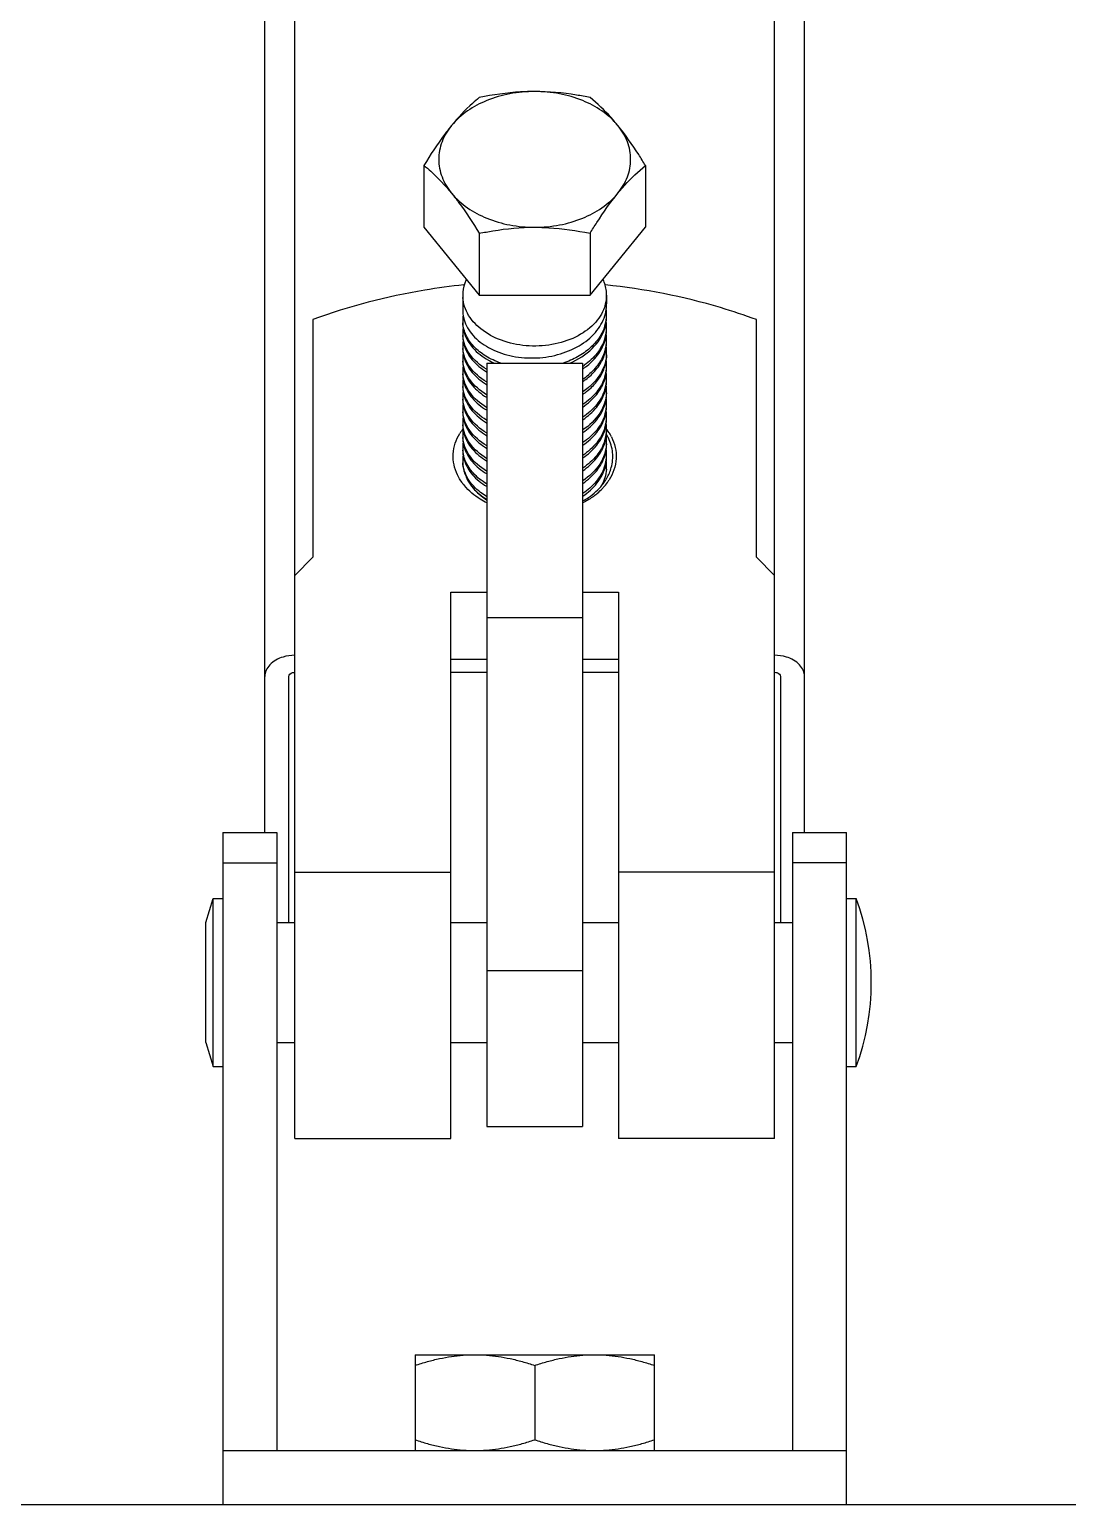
# Model space of a CAD drawing. Extents: x 1060579 to 1383165, y 581819 to 1037910.
# Drawn here: x 1268610 to 1269004, y 853086 to 853646 of the extents above; entities that cross this region are included whole.
import ezdxf

# ---------------------------------------------------------------- set-up
doc = ezdxf.new("R2010")
doc.units = 0
doc.header["$LTSCALE"] = 1000
doc.header["$MEASUREMENT"] = 0
doc.layers.add('02___PRT_ALL_AXES', color=7, linetype='Continuous')

msp = doc.modelspace()

# ---------------------------------------------------------------- linework, layer by layer
at = {"color": 0, "linetype": 'Continuous'}
for p, q in [((1268710.26, 853224.68), (1268710.26, 855745.38)), ((1268892.38, 853224.68), (1268892.38, 855745.38)), ((1268698.87, 853340.79), (1268698.87, 855653.75)), ((1268903.77, 853340.79), (1268903.77, 855653.75)), ((1268759.26, 853570.51), (1268780.29, 853544.75)), ((1268822.35, 853544.75), (1268843.38, 853570.51)), ((1268774, 853543.86), (1268774, 853539.99)), ((1268780.29, 853544.75), (1268822.35, 853544.75)), ((1268828.64, 853544.75), (1268828.64, 853541.44)), ((1268783.11, 853519), (1268783.11, 853229.24)), ((1268783.11, 853519), (1268819.53, 853519)), ((1268819.53, 853519), (1268819.53, 853229.24)), ((1268769.45, 853224.68), (1268769.45, 853432.07)), ((1268833.19, 853432.07), (1268833.19, 853224.68)), ((1268783.11, 853422.41), (1268819.53, 853422.41)), ((1268707.98, 853306.64), (1268707.98, 853400.02)), ((1268769.45, 853401.63), (1268783.11, 853401.63)), ((1268819.53, 853401.63), (1268833.19, 853401.63)), ((1268894.66, 853400.02), (1268894.66, 853306.64)), ((1268682.94, 853340.79), (1268682.94, 853085.81)), ((1268682.94, 853340.79), (1268703.43, 853340.79)), ((1268703.43, 853340.79), (1268703.43, 853106.3)), ((1268899.21, 853340.79), (1268899.21, 853106.3)), ((1268899.21, 853340.79), (1268919.7, 853340.79)), ((1268919.7, 853085.81), (1268919.7, 853340.79)), ((1268682.94, 853329.32), (1268703.43, 853329.32)), ((1268919.7, 853329.32), (1268899.21, 853329.32)), ((1268710.26, 853325.73), (1268769.45, 853325.73)), ((1268892.38, 853325.73), (1268833.19, 853325.73)), ((1268783.11, 853288.43), (1268819.53, 853288.43)), ((1268783.11, 853229.24), (1268819.53, 853229.24)), ((1268710.26, 853224.68), (1268769.45, 853224.68)), ((1268892.38, 853224.68), (1268833.19, 853224.68)), ((1268682.94, 853106.3), (1268919.7, 853106.3)), ((1268082.81, 853085.81), (1272129.45, 853085.81)), ((1268682.94, 853085.81), (1268919.7, 853085.81))]:
    msp.add_line(p, q, dxfattribs=at)
for centre, radius, start, end in [((1268813.44, 853541.5), 15.2, 345.7645, 352.4655), ((1268813.79, 853541.45), 14.85, 352.4737, 359.9828), ((1268813.79, 853537.57), 14.85, 0.0172, 7.5233), ((1268786.69, 853539.03), 12.69, 180.0261, 188.8221), ((1268786.69, 853535.16), 12.69, 171.1842, 179.9741), ((1268786.59, 853535.17), 12.59, 180.0047, 184.3398), ((1268786.69, 853534.2), 12.69, 180.0258, 188.7806), ((1268787.06, 853539.09), 13.06, 188.8281, 195.331), ((1268787.31, 853539.16), 13.32, 195.318, 196.4116), ((1268813.07, 853541.59), 15.59, 342.5053, 345.7688), ((1268813.25, 853537.67), 15.4, 342.4874, 350.6008), ((1268813.44, 853536.67), 15.2, 345.765, 352.4755), ((1268813.68, 853537.6), 14.96, 350.6285, 356.2824), ((1268813.79, 853536.62), 14.85, 352.4838, 359.9829), ((1268813.79, 853532.75), 14.85, 0.0173, 7.5331), ((1268813.88, 853537.58), 14.75, 356.2903, 359.9967), ((1268786.69, 853530.33), 12.69, 171.1421, 179.9737), ((1268786.59, 853530.34), 12.59, 180.0047, 184.3389), ((1268786.69, 853529.38), 12.69, 180.0259, 188.8006), ((1268787.06, 853534.26), 13.06, 188.7878, 195.4437), ((1268787.31, 853534.33), 13.32, 195.4298, 196.4011), ((1268813.07, 853536.76), 15.59, 342.506, 345.7693), ((1268813.25, 853532.84), 15.4, 342.4882, 350.5962), ((1268813.44, 853531.84), 15.2, 345.7661, 352.4791), ((1268813.68, 853532.77), 14.96, 350.6239, 356.2823), ((1268813.79, 853531.79), 14.85, 352.4874, 359.9829), ((1268813.79, 853527.92), 14.85, 0.0173, 7.5369), ((1268813.88, 853532.75), 14.75, 356.2903, 359.9967), ((1268786.69, 853525.5), 12.69, 171.1623, 179.9738), ((1268786.59, 853525.51), 12.59, 180.0047, 184.3393), ((1268786.69, 853524.55), 12.69, 180.0256, 188.7306), ((1268787.06, 853529.43), 13.06, 188.8073, 195.3901), ((1268787.31, 853529.5), 13.32, 195.3767, 196.4046), ((1268813.07, 853531.93), 15.59, 342.5088, 345.7705), ((1268813.25, 853528.02), 15.4, 342.491, 350.6057), ((1268813.05, 853527.11), 15.6, 342.4507, 345.7485), ((1268813.45, 853527.01), 15.19, 345.7447, 352.2927), ((1268813.68, 853527.94), 14.96, 350.6334, 356.2824), ((1268813.79, 853526.96), 14.85, 352.3003, 359.9825), ((1268813.8, 853523.09), 14.84, 0.0162, 7.3444), ((1268813.88, 853527.92), 14.75, 356.2904, 359.9967), ((1268813.88, 853523.09), 14.76, 356.2871, 359.9968), ((1268786.7, 853520.67), 12.69, 171.0902, 179.9732), ((1268786.59, 853520.68), 12.59, 180.0048, 184.3375), ((1268786.69, 853519.72), 12.69, 180.026, 188.81), ((1268786.69, 853515.84), 12.69, 171.172, 179.9739), ((1268787.1, 853524.61), 13.1, 188.7459, 196.4145), ((1268787.06, 853519.77), 13.06, 188.8163, 195.3571), ((1268797.38, 853544.58), 28.03, 240.8611, 246.0888), ((1268804.62, 853539.97), 26.8, 304.0219, 305.4569), ((1268804.77, 853538.77), 26.52, 304.0158, 306.628), ((1268813.06, 853522.27), 15.59, 342.5162, 345.7074), ((1268813.44, 853522.18), 15.2, 345.7024, 352.5014), ((1268813.68, 853518.28), 14.96, 350.6455, 356.2829), ((1268813.79, 853522.13), 14.84, 352.5103, 359.983), ((1268813.79, 853518.26), 14.85, 0.0174, 7.5599), ((1268813.79, 853517.3), 14.85, 352.4728, 359.9828), ((1268813.88, 853518.26), 14.75, 356.2908, 359.9967), ((1268786.59, 853515.85), 12.59, 180.0047, 184.3395), ((1268786.69, 853514.89), 12.69, 180.0261, 188.8208), ((1268786.69, 853511.01), 12.69, 171.1822, 179.9739), ((1268787.06, 853514.95), 13.06, 188.8271, 195.3744), ((1268787.31, 853519.84), 13.32, 195.3439, 196.408), ((1268787.31, 853515.01), 13.32, 195.3611, 196.4085), ((1268805.2, 853534.3), 25.78, 303.9761, 309.7942), ((1268813.25, 853518.36), 15.4, 342.4982, 350.6179), ((1268813.07, 853517.44), 15.59, 342.5012, 345.7673), ((1268813.44, 853517.35), 15.2, 345.763, 352.4646), ((1268813.68, 853513.45), 14.96, 350.6081, 356.282), ((1268813.79, 853513.43), 14.85, 0.0171, 7.5219), ((1268813.79, 853512.47), 14.85, 352.484, 359.9829), ((1268813.88, 853513.43), 14.75, 356.2901, 359.9967), ((1268786.59, 853511.02), 12.59, 180.0047, 184.3394), ((1268786.69, 853510.06), 12.69, 180.0244, 188.5938), ((1268786.7, 853506.18), 12.7, 170.9624, 179.9731), ((1268786.59, 853506.19), 12.59, 180.0047, 184.3399), ((1268787.05, 853510.11), 13.05, 188.6018, 195.319), ((1268787.31, 853510.18), 13.32, 195.3053, 196.412), ((1268813.25, 853513.53), 15.4, 342.4834, 350.5805), ((1268813.07, 853512.61), 15.59, 342.5129, 345.7612), ((1268813.44, 853512.52), 15.2, 345.7567, 352.4756), ((1268813.79, 853508.6), 14.85, 0.0173, 7.5336), ((1268813.8, 853507.64), 14.84, 352.7047, 359.9841), ((1268813.88, 853508.6), 14.75, 356.2905, 359.9967), ((1268786.69, 853505.23), 12.69, 180.0261, 188.8286), ((1268786.69, 853501.35), 12.69, 171.1905, 179.974), ((1268786.59, 853501.36), 12.59, 180.0047, 184.3399), ((1268786.69, 853500.4), 12.69, 180.0262, 188.8331), ((1268787.06, 853505.29), 13.06, 188.8345, 195.3262), ((1268787.31, 853505.35), 13.32, 195.3132, 196.4121), ((1268813.07, 853507.78), 15.59, 342.5097, 345.7713), ((1268813.25, 853503.87), 15.4, 342.492, 350.5559), ((1268813.45, 853507.69), 15.19, 345.7662, 352.6946), ((1268813.44, 853502.86), 15.2, 345.7651, 352.4335), ((1268813.68, 853503.79), 14.96, 350.5832, 356.2821), ((1268813.79, 853503.77), 14.85, 0.0178, 7.7481), ((1268813.79, 853502.81), 14.85, 352.4415, 359.9826), ((1268813.79, 853498.94), 14.84, 0.017, 7.4911), ((1268813.88, 853503.77), 14.75, 356.2903, 359.9967), ((1268786.69, 853496.52), 12.69, 171.1948, 179.9741), ((1268786.59, 853496.53), 12.59, 180.0047, 184.3399), ((1268786.69, 853495.57), 12.69, 180.0263, 188.8502), ((1268787.06, 853500.46), 13.06, 188.839, 195.3291), ((1268787.31, 853500.52), 13.32, 195.3162, 196.4116), ((1268813.06, 853502.96), 15.59, 342.5047, 345.7693), ((1268813.25, 853499.04), 15.4, 342.4869, 350.5608), ((1268813.44, 853498.03), 15.2, 345.7634, 352.4502), ((1268813.68, 853498.96), 14.96, 350.5882, 356.2819), ((1268813.79, 853497.98), 14.85, 352.4583, 359.9827), ((1268813.79, 853494.11), 14.84, 0.0171, 7.5078), ((1268813.88, 853498.95), 14.75, 356.29, 359.9967), ((1268790.06, 853481.76), 20.12, 142.3489, 148.6008), ((1268786.69, 853491.69), 12.69, 171.2117, 179.9742), ((1268786.59, 853491.7), 12.59, 180.0047, 184.3399), ((1268786.7, 853490.74), 12.7, 180.0275, 189.1378), ((1268787.06, 853495.63), 13.06, 188.8559, 195.3165), ((1268787.31, 853495.69), 13.32, 195.3037, 196.4098), ((1268813.06, 853498.13), 15.59, 342.5016, 345.7678), ((1268813.25, 853494.21), 15.4, 342.4839, 350.5731), ((1268813.05, 853493.3), 15.61, 342.4474, 345.7479), ((1268813.45, 853493.2), 15.2, 345.744, 352.2642), ((1268813.68, 853494.13), 14.96, 350.6006, 356.2819), ((1268813.79, 853493.15), 14.85, 352.2715, 359.9822), ((1268813.8, 853489.28), 14.84, 0.0161, 7.3158), ((1268811.98, 853481.32), 20.87, 36.2144, 37.3583), ((1268813.88, 853494.12), 14.75, 356.29, 359.9967), ((1268813.88, 853489.29), 14.76, 356.2864, 359.9968), ((1268812.64, 853482.5), 18.5, 25.7842, 30.2173), ((1268812.25, 853481.52), 20.53, 35.2732, 36.2138), ((1268812.99, 853482.03), 19.64, 30.3926, 35.3016), ((1268813.92, 853482.58), 18.56, 26.9541, 30.3712), ((1268786.68, 853486.87), 12.68, 171.5074, 179.9763), ((1268786.6, 853486.87), 12.6, 180.0045, 184.3461), ((1268786.69, 853485.91), 12.69, 180.0259, 188.8163), ((1268786.69, 853482.04), 12.69, 171.1784, 179.9739), ((1268787.06, 853485.97), 13.06, 188.8225, 195.3423), ((1268787.1, 853490.81), 13.11, 189.1519, 196.4725), ((1268813.06, 853488.47), 15.59, 342.5002, 345.767), ((1268813.44, 853488.37), 15.2, 345.7626, 352.4593), ((1268813.68, 853484.47), 14.96, 350.5997, 356.2819), ((1268813.79, 853488.32), 14.85, 352.4674, 359.9827), ((1268813.79, 853484.45), 14.85, 0.0171, 7.5167), ((1268813.79, 853483.49), 14.85, 352.4768, 359.9828), ((1268813.88, 853484.46), 14.75, 356.29, 359.9967), ((1268786.54, 853482.04), 12.54, 180.0004, 181.3615), ((1268786.57, 853482.04), 12.57, 181.3612, 181.7508), ((1268786.59, 853482.04), 12.59, 181.751, 182.8386), ((1268787.71, 853481.65), 13.71, 182.4041, 185.3847), ((1268786.64, 853482.05), 12.63, 182.8389, 184.3369), ((1268787.78, 853481.66), 13.78, 185.3863, 188.5573), ((1268787.88, 853481.68), 13.88, 188.5565, 189.7372), ((1268788.24, 853481.74), 14.25, 189.7635, 196.3232), ((1268787.31, 853486.03), 13.32, 195.3291, 196.4048), ((1268787.45, 853486.08), 13.47, 196.4057, 197.9066), ((1268812.74, 853484.71), 15.93, 340.3906, 342.5035), ((1268812.94, 853484.64), 15.72, 342.5059, 343.6314), ((1268813.14, 853484.58), 15.52, 343.6293, 345.8256), ((1268813.13, 853483.62), 15.52, 343.6331, 345.7762), ((1268813.4, 853484.52), 15.24, 345.8222, 350.5981), ((1268813.28, 853483.58), 15.36, 345.779, 346.5707), ((1268813.46, 853483.54), 15.18, 346.5629, 352.0348), ((1268813.63, 853483.51), 15.01, 352.0459, 352.4859), ((1268813.81, 853479.96), 14.83, 0.0024, 7.7076), ((1268813.67, 853479.61), 14.97, 6.4782, 7.5176), ((1268813.78, 853479.97), 14.86, 355.0066, 356.2884), ((1268813.81, 853479.96), 14.83, 356.2883, 358.4923), ((1268813.84, 853479.96), 14.8, 358.4929, 359.2944), ((1268813.84, 853479.96), 14.79, 359.2944, 359.9935), ((1268790.61, 853485.81), 20.81, 215.7862, 218.0548), ((1268791.19, 853486.26), 21.54, 218.0525, 219.8785), ((1268789.02, 853481.98), 15.06, 196.3538, 204.7791), ((1268788.27, 853482.51), 14.34, 198.9126, 207.9645), ((1268789.07, 853482.92), 15.24, 207.9029, 209.9247), ((1268811.18, 853485.48), 20.27, 321.0855, 326.5693), ((1268811.44, 853486.25), 21.54, 317.7004, 324.3228), ((1268811.95, 853484.96), 19.34, 326.6074, 327.368), ((1268812.21, 853484.79), 19.04, 327.3662, 328.8166), ((1268812.47, 853484.64), 18.74, 328.8185, 329.5914), ((1268812.61, 853484.55), 18.57, 329.5918, 330.0556), ((1268812.38, 853485.55), 20.37, 324.3797, 325.1795), ((1268812.65, 853485.36), 20.04, 325.1775, 326.7079), ((1268812.93, 853485.18), 19.71, 326.7099, 327.5282), ((1268795.05, 853486.39), 22.7, 229.2088, 231.6793), ((1268794.5, 853486.85), 22.6, 231.1281, 233.6248), ((1268796.2, 853487.88), 24.59, 231.7276, 237.6054), ((1268795.6, 853488.37), 24.48, 233.6672, 239.1115), ((1268807.1, 853490.89), 27.91, 305.2617, 306.9792), ((1268807.83, 853489.93), 26.7, 306.966, 310.4677), ((1268809.2, 853488.35), 24.61, 310.4384, 316.1426), ((1268810.34, 853487.22), 23.01, 316.19, 317.7487)]:
    msp.add_arc(centre, radius, start, end, dxfattribs=at)
for points, knots in [([(1268788.43, 853518.96), (1268786.45, 853519.65), (1268782.76, 853521.34), (1268778.19, 853524.93), (1268775.08, 853529.29), (1268774.16, 853532.6), (1268774.04, 853534.21)], [0, 0, 0, 0, 0.284949, 0.545175, 0.781019, 1, 1, 1, 1]), ([(1268774.53, 853535.39), (1268775.16, 853533.25), (1268777.71, 853529), (1268783.92, 853524.36), (1268791.94, 853521.44), (1268800.94, 853520.55), (1268809.98, 853521.78), (1268818.13, 853525.05), (1268824.53, 853530.09), (1268827.21, 853534.61), (1268827.93, 853536.9)], [0, 0, 0, 0, 0.1028, 0.219577, 0.350442, 0.49027, 0.631417, 0.766201, 0.889254, 1, 1, 1, 1]), ([(1268783.03, 853516.63), (1268780.58, 853518.1), (1268777.29, 853520.89), (1268774.7, 853525.66), (1268774.13, 853528.16), (1268774.04, 853529.38)], [0, 0, 0, 0, 0.531925, 0.771628, 1, 1, 1, 1]), ([(1268774.53, 853530.57), (1268775.16, 853528.44), (1268777.67, 853524.22), (1268781.53, 853521.32), (1268783.73, 853520.09)], [0, 0, 0, 0, 0.46845, 1, 1, 1, 1]), ([(1268827.93, 853533.04), (1268827.44, 853531.47), (1268825.9, 853528.38), (1268822.31, 853524.4), (1268817.62, 853521.14), (1268814.01, 853519.57), (1268812.1, 853518.93)], [0, 0, 0, 0, 0.224612, 0.465352, 0.724449, 1, 1, 1, 1]), ([(1268814.67, 853518.94), (1268817.78, 853520.28), (1268823.33, 853523.7), (1268827.04, 853529.23), (1268827.93, 853532.07)], [0, 0, 0, 0, 0.53219, 1, 1, 1, 1]), ([(1268783.03, 853511.8), (1268780.58, 853513.27), (1268777.29, 853516.06), (1268774.7, 853520.83), (1268774.13, 853523.33), (1268774.04, 853524.55)], [0, 0, 0, 0, 0.531924, 0.771627, 1, 1, 1, 1]), ([(1268774.53, 853525.74), (1268775.12, 853523.72), (1268777.44, 853519.72), (1268781, 853516.88), (1268783.03, 853515.66)], [0, 0, 0, 0, 0.470184, 1, 1, 1, 1]), ([(1268827.93, 853528.21), (1268827.32, 853526.25), (1268825.2, 853522.39), (1268821.99, 853519.44), (1268820.16, 853518.14)], [0, 0, 0, 0, 0.477761, 1, 1, 1, 1]), ([(1268820.6, 853517.49), (1268822.32, 853518.77), (1268825.34, 853521.66), (1268827.34, 853525.37), (1268827.93, 853527.25)], [0, 0, 0, 0, 0.521279, 1, 1, 1, 1]), ([(1268827.93, 853523.38), (1268827.4, 853521.71), (1268825.71, 853518.39), (1268823.16, 853515.71), (1268821.7, 853514.5)], [0, 0, 0, 0, 0.48128, 1, 1, 1, 1]), ([(1268783.03, 853506.97), (1268780.58, 853508.44), (1268777.29, 853511.24), (1268774.7, 853516.01), (1268774.13, 853518.5), (1268774.04, 853519.73)], [0, 0, 0, 0, 0.531915, 0.771618, 1, 1, 1, 1]), ([(1268774.53, 853520.91), (1268775.12, 853518.89), (1268777.43, 853514.89), (1268781, 853512.05), (1268783.03, 853510.84)], [0, 0, 0, 0, 0.470189, 1, 1, 1, 1]), ([(1268822.21, 853513.97), (1268823.54, 853515.14), (1268825.87, 853517.71), (1268827.43, 853520.83), (1268827.93, 853522.4)], [0, 0, 0, 0, 0.517488, 1, 1, 1, 1]), ([(1268828.61, 853522.14), (1268828.46, 853519.92), (1268827.07, 853515.33), (1268824.02, 853511.7), (1268822.21, 853510.11)], [0, 0, 0, 0, 0.478758, 1, 1, 1, 1]), ([(1268822.73, 853509.61), (1268823.94, 853510.74), (1268826.05, 853513.19), (1268827.47, 853516.11), (1268827.93, 853517.59)], [0, 0, 0, 0, 0.516175, 1, 1, 1, 1]), ([(1268783.03, 853502.14), (1268780.58, 853503.61), (1268777.29, 853506.4), (1268774.7, 853511.18), (1268774.13, 853513.67), (1268774.04, 853514.9)], [0, 0, 0, 0, 0.531925, 0.771625, 1, 1, 1, 1]), ([(1268774.53, 853516.08), (1268775.12, 853514.06), (1268777.44, 853510.06), (1268781, 853507.22), (1268783.03, 853506)], [0, 0, 0, 0, 0.47018, 1, 1, 1, 1]), ([(1268819.59, 853511.95), (1268819.83, 853512.11), (1268820.73, 853512.74), (1268821.6, 853513.43), (1268822.21, 853513.97)], [0, 0, 0, 0, 0.254157, 1, 1, 1, 1]), ([(1268827.93, 853513.73), (1268827.29, 853511.67), (1268825.02, 853507.63), (1268821.57, 853504.59), (1268819.61, 853503.27)], [0, 0, 0, 0, 0.476588, 1, 1, 1, 1]), ([(1268819.61, 853502.3), (1268821.57, 853503.63), (1268825.02, 853506.66), (1268827.29, 853510.7), (1268827.93, 853512.76)], [0, 0, 0, 0, 0.523421, 1, 1, 1, 1]), ([(1268783.03, 853497.31), (1268780.58, 853498.78), (1268777.29, 853501.58), (1268774.7, 853506.35), (1268774.13, 853508.84), (1268774.04, 853510.07)], [0, 0, 0, 0, 0.531928, 0.771625, 1, 1, 1, 1]), ([(1268774.53, 853511.25), (1268775.12, 853509.23), (1268777.44, 853505.23), (1268781, 853502.39), (1268783.03, 853501.18)], [0, 0, 0, 0, 0.470176, 1, 1, 1, 1]), ([(1268774.53, 853506.42), (1268775.12, 853504.4), (1268777.44, 853500.4), (1268781, 853497.56), (1268783.03, 853496.35)], [0, 0, 0, 0, 0.470172, 1, 1, 1, 1]), ([(1268822.21, 853510.11), (1268822.01, 853509.93), (1268821.17, 853509.21), (1268820.28, 853508.55), (1268819.59, 853508.09)], [0, 0, 0, 0, 0.245893, 1, 1, 1, 1]), ([(1268819.61, 853507.13), (1268819.89, 853507.32), (1268820.98, 853508.09), (1268822.01, 853508.93), (1268822.73, 853509.61)], [0, 0, 0, 0, 0.254915, 1, 1, 1, 1]), ([(1268827.93, 853508.89), (1268827.29, 853506.84), (1268825.02, 853502.79), (1268821.57, 853499.76), (1268819.61, 853498.44)], [0, 0, 0, 0, 0.476579, 1, 1, 1, 1]), ([(1268819.61, 853497.47), (1268821.57, 853498.8), (1268825.02, 853501.83), (1268827.29, 853505.88), (1268827.93, 853507.93)], [0, 0, 0, 0, 0.523412, 1, 1, 1, 1]), ([(1268828.61, 853507.65), (1268828.52, 853506.32), (1268827.97, 853503.62), (1268825.42, 853498.44), (1268822.11, 853495.3), (1268819.61, 853493.61)], [0, 0, 0, 0, 0.232557, 0.47421, 1, 1, 1, 1]), ([(1268783.03, 853492.48), (1268780.58, 853493.95), (1268777.29, 853496.75), (1268774.7, 853501.52), (1268774.13, 853504.01), (1268774.04, 853505.24)], [0, 0, 0, 0, 0.531934, 0.771628, 1, 1, 1, 1]), ([(1268783.03, 853487.65), (1268780.58, 853489.12), (1268777.29, 853491.92), (1268774.7, 853496.69), (1268774.13, 853499.18), (1268774.04, 853500.41)], [0, 0, 0, 0, 0.531934, 0.771628, 1, 1, 1, 1]), ([(1268774.53, 853501.59), (1268775.12, 853499.57), (1268777.44, 853495.57), (1268781, 853492.73), (1268783.03, 853491.52)], [0, 0, 0, 0, 0.470172, 1, 1, 1, 1]), ([(1268819.61, 853492.64), (1268821.57, 853493.97), (1268825.02, 853497), (1268827.29, 853501.05), (1268827.93, 853503.1)], [0, 0, 0, 0, 0.523413, 1, 1, 1, 1]), ([(1268783.03, 853482.82), (1268780.58, 853484.29), (1268777.29, 853487.09), (1268774.7, 853491.86), (1268774.13, 853494.35), (1268774.04, 853495.58)], [0, 0, 0, 0, 0.531935, 0.77163, 1, 1, 1, 1]), ([(1268774.53, 853496.76), (1268775.12, 853494.74), (1268777.44, 853490.74), (1268781, 853487.9), (1268783.03, 853486.69)], [0, 0, 0, 0, 0.470174, 1, 1, 1, 1]), ([(1268827.93, 853499.24), (1268827.29, 853497.18), (1268825.02, 853493.14), (1268821.57, 853490.1), (1268819.61, 853488.78)], [0, 0, 0, 0, 0.476587, 1, 1, 1, 1]), ([(1268819.61, 853487.81), (1268821.57, 853489.14), (1268825.02, 853492.17), (1268827.29, 853496.22), (1268827.93, 853498.27)], [0, 0, 0, 0, 0.523415, 1, 1, 1, 1]), ([(1268772, 853476.56), (1268770.84, 853478.98), (1268769.62, 853484.55), (1268771.47, 853489.92), (1268772.89, 853492.25)], [0, 0, 0, 0, 0.496527, 1, 1, 1, 1]), ([(1268783.03, 853477.99), (1268780.58, 853479.47), (1268777.29, 853482.26), (1268774.7, 853487.03), (1268774.13, 853489.52), (1268774.04, 853490.75)], [0, 0, 0, 0, 0.531934, 0.771631, 1, 1, 1, 1]), ([(1268774.53, 853491.93), (1268775.12, 853489.91), (1268777.44, 853485.91), (1268781, 853483.08), (1268783.03, 853481.86)], [0, 0, 0, 0, 0.470176, 1, 1, 1, 1]), ([(1268827.93, 853494.41), (1268827.29, 853492.35), (1268825.02, 853488.31), (1268821.57, 853485.27), (1268819.61, 853483.95)], [0, 0, 0, 0, 0.476585, 1, 1, 1, 1]), ([(1268819.61, 853482.99), (1268821.57, 853484.31), (1268825.02, 853487.34), (1268827.29, 853491.39), (1268827.93, 853493.44)], [0, 0, 0, 0, 0.523417, 1, 1, 1, 1]), ([(1268827.93, 853489.58), (1268827.29, 853487.52), (1268825.02, 853483.48), (1268821.57, 853480.45), (1268819.61, 853479.12)], [0, 0, 0, 0, 0.476583, 1, 1, 1, 1]), ([(1268830.4, 853479.31), (1268830.9, 853481.14), (1268831.25, 853485.05), (1268830.14, 853488.81), (1268829.3, 853490.55)], [0, 0, 0, 0, 0.495789, 1, 1, 1, 1]), ([(1268830.45, 853490.99), (1268831.73, 853488.48), (1268833.1, 853482.64), (1268831.09, 853477.01), (1268829.55, 853474.6)], [0, 0, 0, 0, 0.4965, 1, 1, 1, 1]), ([(1268774.94, 853482.04), (1268774.82, 853482.35), (1268774.37, 853483.61), (1268774.11, 853484.93), (1268774.04, 853485.92)], [0, 0, 0, 0, 0.254035, 1, 1, 1, 1]), ([(1268774.53, 853487.09), (1268775.13, 853485.07), (1268777.45, 853481.06), (1268781.03, 853478.22), (1268783.07, 853477.01)], [0, 0, 0, 0, 0.470105, 1, 1, 1, 1]), ([(1268819.58, 853478.13), (1268821.54, 853479.46), (1268825, 853482.49), (1268827.28, 853486.54), (1268827.93, 853488.6)], [0, 0, 0, 0, 0.523464, 1, 1, 1, 1]), ([(1268828.61, 853488.33), (1268828.52, 853487), (1268827.97, 853484.29), (1268825.4, 853479.1), (1268822.08, 853475.96), (1268819.58, 853474.27)], [0, 0, 0, 0, 0.232505, 0.474134, 1, 1, 1, 1]), ([(1268819.61, 853473.33), (1268821.57, 853474.65), (1268825.02, 853477.68), (1268827.29, 853481.73), (1268827.93, 853483.78)], [0, 0, 0, 0, 0.523421, 1, 1, 1, 1]), ([(1268774.7, 853477.86), (1268774.61, 853478.13), (1268774.29, 853479.18), (1268774.1, 853480.27), (1268774.04, 853481.09)], [0, 0, 0, 0, 0.252988, 1, 1, 1, 1]), ([(1268774.63, 853481.94), (1268775.27, 853479.98), (1268777.58, 853476.13), (1268781.05, 853473.38), (1268783.03, 853472.2)], [0, 0, 0, 0, 0.470876, 1, 1, 1, 1]), ([(1268783.07, 853473.14), (1268781.23, 853474.24), (1268777.96, 853476.77), (1268775.66, 853480.25), (1268774.94, 853482.04)], [0, 0, 0, 0, 0.527301, 1, 1, 1, 1]), ([(1268827.75, 853479.36), (1268827.05, 853477.41), (1268824.79, 853473.61), (1268821.48, 853470.73), (1268819.61, 853469.46)], [0, 0, 0, 0, 0.477487, 1, 1, 1, 1]), ([(1268819.61, 853468.5), (1268821.62, 853469.85), (1268825.13, 853472.96), (1268827.4, 853477.14), (1268828.02, 853479.25)], [0, 0, 0, 0, 0.523877, 1, 1, 1, 1]), ([(1268783.11, 853465.88), (1268782.27, 853466.31), (1268779.16, 853468.08), (1268776.35, 853470.43), (1268774.66, 853472.45)], [0, 0, 0, 0, 0.263547, 1, 1, 1, 1]), ([(1268775.35, 853475.67), (1268775.5, 853475.3), (1268776.21, 853473.81), (1268777.15, 853472.43), (1268777.96, 853471.48)], [0, 0, 0, 0, 0.242691, 1, 1, 1, 1]), ([(1268783.03, 853468.34), (1268782.26, 853468.8), (1268779.48, 853470.67), (1268777.09, 853473.19), (1268775.86, 853475.32)], [0, 0, 0, 0, 0.268013, 1, 1, 1, 1]), ([(1268819.59, 853466.65), (1268820.32, 853467.07), (1268823.04, 853468.75), (1268825.48, 853470.91), (1268826.96, 853472.74)], [0, 0, 0, 0, 0.262319, 1, 1, 1, 1]), ([(1268777.96, 853471.48), (1268778.14, 853471.28), (1268778.88, 853470.5), (1268779.68, 853469.77), (1268780.32, 853469.26)], [0, 0, 0, 0, 0.244707, 1, 1, 1, 1]), ([(1268705.79, 853407.42), (1268703.93, 853406.86), (1268700.6, 853405.18), (1268698.87, 853401.63), (1268698.87, 853400.02)], [0, 0, 0, 0, 0.547859, 1, 1, 1, 1]), ([(1268903.77, 853400.02), (1268903.77, 853401.63), (1268902.04, 853405.18), (1268898.71, 853406.86), (1268896.85, 853407.42)], [0, 0, 0, 0, 0.452141, 1, 1, 1, 1]), ([(1268707.98, 853400.02), (1268707.98, 853400.7), (1268709.02, 853401.53), (1268709.97, 853401.63), (1268710.26, 853401.63)], [0, 0, 0, 0, 0.70154, 1, 1, 1, 1]), ([(1268892.38, 853401.63), (1268892.67, 853401.63), (1268893.62, 853401.53), (1268894.66, 853400.7), (1268894.66, 853400.02)], [0, 0, 0, 0, 0.29846, 1, 1, 1, 1])]:
    msp.add_open_spline(points, degree=3, knots=knots, dxfattribs=at)
for points in [[(1268828.58, 853478.67), (1268828.49, 853477.58), (1268828.27, 853476.48), (1268827.94, 853475.43)], [(1268828.7, 853475.28), (1268829.43, 853476.54), (1268830.01, 853477.91), (1268830.4, 853479.31)], [(1268773.74, 853473.64), (1268773.07, 853474.56), (1268772.49, 853475.54), (1268772, 853476.56)], [(1268827.94, 853475.43), (1268827.65, 853474.53), (1268827.28, 853473.64), (1268826.85, 853472.8)], [(1268777.96, 853471.48), (1268778.65, 853470.66), (1268779.41, 853469.9), (1268780.22, 853469.2)], [(1268823.21, 853468.1), (1268822.08, 853467.3), (1268820.88, 853466.58), (1268819.65, 853465.94)], [(1268710.26, 853408.07), (1268708.75, 853408.07), (1268707.23, 853407.86), (1268705.79, 853407.42)], [(1268896.85, 853407.42), (1268895.41, 853407.86), (1268893.89, 853408.07), (1268892.38, 853408.07)]]:
    msp.add_open_spline(points, degree=3, dxfattribs=at)
at = {"layer": '02___PRT_ALL_AXES', "color": 0, "linetype": 'Continuous'}
for p, q in [((1268759.26, 853593.97), (1268759.26, 853570.51)), ((1268843.38, 853593.97), (1268843.38, 853570.51)), ((1268780.29, 853568.21), (1268780.29, 853544.75)), ((1268822.35, 853568.21), (1268822.35, 853544.75)), ((1268774, 853543.86), (1268774, 853539.03)), ((1268828.64, 853544.75), (1268828.64, 853541.44)), ((1268717.09, 853535.46), (1268717.09, 853445.31)), ((1268885.55, 853445.31), (1268885.55, 853535.46)), ((1268717.09, 853445.31), (1268710.26, 853438.41)), ((1268892.38, 853438.41), (1268885.55, 853445.31)), ((1268769.45, 853432.07), (1268783.11, 853432.07)), ((1268819.53, 853432.07), (1268833.19, 853432.07)), ((1268769.45, 853406.64), (1268783.11, 853406.64)), ((1268819.53, 853406.64), (1268833.19, 853406.64)), ((1268676.43, 853306.64), (1268679.3, 853315.75)), ((1268679.3, 853252), (1268679.3, 853315.75)), ((1268679.3, 853315.75), (1268682.94, 853315.75)), ((1268919.7, 853315.75), (1268923.34, 853315.75)), ((1268923.34, 853252), (1268923.34, 853315.75)), ((1268676.43, 853261.11), (1268676.43, 853306.64)), ((1268703.43, 853306.64), (1268710.26, 853306.64)), ((1268769.45, 853306.64), (1268783.11, 853306.64)), ((1268819.53, 853306.64), (1268833.19, 853306.64)), ((1268892.38, 853306.64), (1268899.21, 853306.64)), ((1268676.43, 853261.11), (1268679.3, 853252)), ((1268703.43, 853261.11), (1268710.26, 853261.11)), ((1268769.45, 853261.11), (1268783.11, 853261.11)), ((1268819.53, 853261.11), (1268833.19, 853261.11)), ((1268892.38, 853261.11), (1268899.21, 853261.11)), ((1268679.3, 853252), (1268682.94, 853252)), ((1268919.7, 853252), (1268923.34, 853252)), ((1268755.89, 853142.65), (1268755.89, 853106.3)), ((1268755.89, 853142.65), (1268846.75, 853142.65)), ((1268846.75, 853106.3), (1268846.75, 853142.65)), ((1268801.32, 853138.59), (1268801.32, 853110.36))]:
    msp.add_line(p, q, dxfattribs=at)
for centre, radius, start, end in [((1268787.64, 853544.76), 13.64, 180.0035, 183.7174), ((1268814.33, 853544.86), 14.32, 344.2932, 346.4117), ((1268814.73, 853544.77), 13.91, 346.3827, 359.9215), ((1268838.04, 853283.88), 91.06, 339.5127, 20.4873)]:
    msp.add_arc(centre, radius, start, end, dxfattribs=at)
for points, knots in [([(1268801.32, 853622.02), (1268798.16, 853622.02), (1268791.93, 853621.45), (1268780.72, 853618.24), (1268773.22, 853613.36), (1268769.78, 853609.15)], [0, 0, 0, 0, 0.270899, 0.532809, 1, 1, 1, 1]), ([(1268780.29, 853619.72), (1268779.41, 853619.01), (1268775.63, 853615.77), (1268772.21, 853612.12), (1268769.78, 853609.15)], [0, 0, 0, 0, 0.227749, 1, 1, 1, 1]), ([(1268801.32, 853622.02), (1268799.54, 853622.02), (1268792.48, 853621.81), (1268785.46, 853620.78), (1268780.29, 853619.72)], [0, 0, 0, 0, 0.251885, 1, 1, 1, 1]), ([(1268822.35, 853619.72), (1268820.64, 853620.07), (1268813.7, 853621.36), (1268806.63, 853622.02), (1268801.32, 853622.02)], [0, 0, 0, 0, 0.248025, 1, 1, 1, 1]), ([(1268832.87, 853609.15), (1268829.42, 853613.36), (1268821.92, 853618.24), (1268810.71, 853621.45), (1268804.48, 853622.02), (1268801.32, 853622.02)], [0, 0, 0, 0, 0.467191, 0.729101, 1, 1, 1, 1]), ([(1268832.87, 853609.15), (1268832, 853610.2), (1268828.77, 853613.99), (1268825.15, 853617.44), (1268822.35, 853619.72)], [0, 0, 0, 0, 0.2742, 1, 1, 1, 1]), ([(1268769.78, 853609.15), (1268768.86, 853608.03), (1268765.08, 853603.16), (1268761.72, 853597.99), (1268759.26, 853593.97)], [0, 0, 0, 0, 0.234887, 1, 1, 1, 1]), ([(1268769.78, 853609.15), (1268768.26, 853607.29), (1268765.8, 853603.22), (1268764.46, 853596.27), (1268765.8, 853589.32), (1268768.26, 853585.25), (1268769.78, 853583.39)], [0, 0, 0, 0, 0.257484, 0.5, 0.742516, 1, 1, 1, 1]), ([(1268843.38, 853593.97), (1268842.53, 853595.35), (1268839.27, 853600.56), (1268835.74, 853605.63), (1268832.87, 853609.15)], [0, 0, 0, 0, 0.26296, 1, 1, 1, 1]), ([(1268832.87, 853583.39), (1268834.38, 853585.25), (1268836.84, 853589.32), (1268838.18, 853596.27), (1268836.84, 853603.22), (1268834.38, 853607.29), (1268832.87, 853609.15)], [0, 0, 0, 0, 0.257484, 0.5, 0.742516, 1, 1, 1, 1]), ([(1268759.26, 853593.97), (1268760.14, 853593.25), (1268763.92, 853590.02), (1268767.34, 853586.37), (1268769.78, 853583.39)], [0, 0, 0, 0, 0.227749, 1, 1, 1, 1]), ([(1268832.87, 853583.39), (1268833.73, 853584.45), (1268836.96, 853588.23), (1268840.58, 853591.68), (1268843.38, 853593.97)], [0, 0, 0, 0, 0.2742, 1, 1, 1, 1]), ([(1268769.78, 853583.39), (1268773.22, 853579.17), (1268780.72, 853574.29), (1268791.93, 853571.09), (1268798.16, 853570.51), (1268801.32, 853570.51)], [0, 0, 0, 0, 0.467191, 0.729101, 1, 1, 1, 1]), ([(1268769.78, 853583.39), (1268770.69, 853582.27), (1268774.47, 853577.4), (1268777.83, 853572.23), (1268780.29, 853568.21)], [0, 0, 0, 0, 0.234887, 1, 1, 1, 1]), ([(1268801.32, 853570.51), (1268804.48, 853570.51), (1268810.71, 853571.09), (1268821.92, 853574.29), (1268829.42, 853579.17), (1268832.87, 853583.39)], [0, 0, 0, 0, 0.270899, 0.532809, 1, 1, 1, 1]), ([(1268822.35, 853568.21), (1268823.2, 853569.59), (1268826.46, 853574.81), (1268830, 853579.87), (1268832.87, 853583.39)], [0, 0, 0, 0, 0.26296, 1, 1, 1, 1]), ([(1268780.29, 853568.21), (1268782.01, 853568.56), (1268788.94, 853569.85), (1268796.01, 853570.51), (1268801.32, 853570.51)], [0, 0, 0, 0, 0.248025, 1, 1, 1, 1]), ([(1268801.32, 853570.51), (1268803.1, 853570.51), (1268810.16, 853570.3), (1268817.18, 853569.27), (1268822.35, 853568.21)], [0, 0, 0, 0, 0.251885, 1, 1, 1, 1]), ([(1268775.33, 853550.71), (1268775.11, 853550.23), (1268774.36, 853548.34), (1268774, 853546.27), (1268774, 853544.75)], [0, 0, 0, 0, 0.255771, 1, 1, 1, 1]), ([(1268828.64, 853544.75), (1268828.64, 853545.26), (1268828.53, 853547.3), (1268827.95, 853549.31), (1268827.31, 853550.71)], [0, 0, 0, 0, 0.246881, 1, 1, 1, 1]), ([(1268774.44, 853548.65), (1268769.47, 853548.13), (1268750, 853545.49), (1268730.82, 853540.53), (1268717.09, 853535.46)], [0, 0, 0, 0, 0.254647, 1, 1, 1, 1]), ([(1268885.55, 853535.46), (1268881.04, 853537.12), (1268862.38, 853543.31), (1268842.95, 853547.09), (1268828.2, 853548.65)], [0, 0, 0, 0, 0.245009, 1, 1, 1, 1]), ([(1268828.11, 853540.99), (1268827.44, 853538.6), (1268824.65, 853533.88), (1268817.77, 853528.82), (1268808.98, 853525.78), (1268799.29, 853525.08), (1268789.84, 853526.78), (1268781.73, 853530.69), (1268776.75, 853535.71), (1268774.58, 853540.32), (1268774.11, 853542.7), (1268774.03, 853543.87)], [0, 0, 0, 0, 0.10787, 0.229941, 0.365588, 0.508322, 0.649135, 0.779671, 0.895471, 0.948703, 1, 1, 1, 1])]:
    msp.add_open_spline(points, degree=3, knots=knots, dxfattribs=at)
for points, start_tangent, end_tangent in [([(1268755.89, 853138.59), (1268760.63, 853140.04), (1268765.19, 853141.17), (1268769.68, 853141.98), (1268774.15, 853142.48), (1268778.6, 853142.65)], (0.948683, 0.316228), (1, 0)), ([(1268778.6, 853142.65), (1268783.06, 853142.48), (1268787.52, 853141.98), (1268792.01, 853141.17), (1268796.58, 853140.04), (1268801.32, 853138.59)], (1, -0.000001), (0.948683, -0.316228)), ([(1268801.32, 853138.59), (1268806.06, 853140.04), (1268810.63, 853141.17), (1268815.12, 853141.98), (1268819.58, 853142.48), (1268824.04, 853142.65)], (0.948683, 0.316228), (1, 0)), ([(1268824.04, 853142.65), (1268828.49, 853142.48), (1268832.96, 853141.98), (1268837.45, 853141.17), (1268842.02, 853140.04), (1268846.75, 853138.59)], (1, -0.000001), (0.948683, -0.316228)), ([(1268755.89, 853110.36), (1268760.63, 853108.91), (1268765.19, 853107.78), (1268769.68, 853106.97), (1268774.15, 853106.47), (1268778.6, 853106.3)], (0.948683, -0.316228), (1, 0)), ([(1268778.6, 853106.3), (1268783.06, 853106.47), (1268787.52, 853106.97), (1268792.01, 853107.78), (1268796.58, 853108.91), (1268801.32, 853110.36)], (1, 0.000001), (0.948683, 0.316228)), ([(1268801.32, 853110.36), (1268806.06, 853108.91), (1268810.63, 853107.78), (1268815.12, 853106.97), (1268819.58, 853106.47), (1268824.04, 853106.3)], (0.948683, -0.316228), (1, 0)), ([(1268824.04, 853106.3), (1268828.49, 853106.47), (1268832.96, 853106.97), (1268837.45, 853107.78), (1268842.02, 853108.91), (1268846.75, 853110.36)], (1, 0.000001), (0.948683, 0.316228))]:
    msp.add_spline(points, degree=3, dxfattribs=dict(at, start_tangent=start_tangent, end_tangent=end_tangent))

doc.saveas('drawing.dxf')
